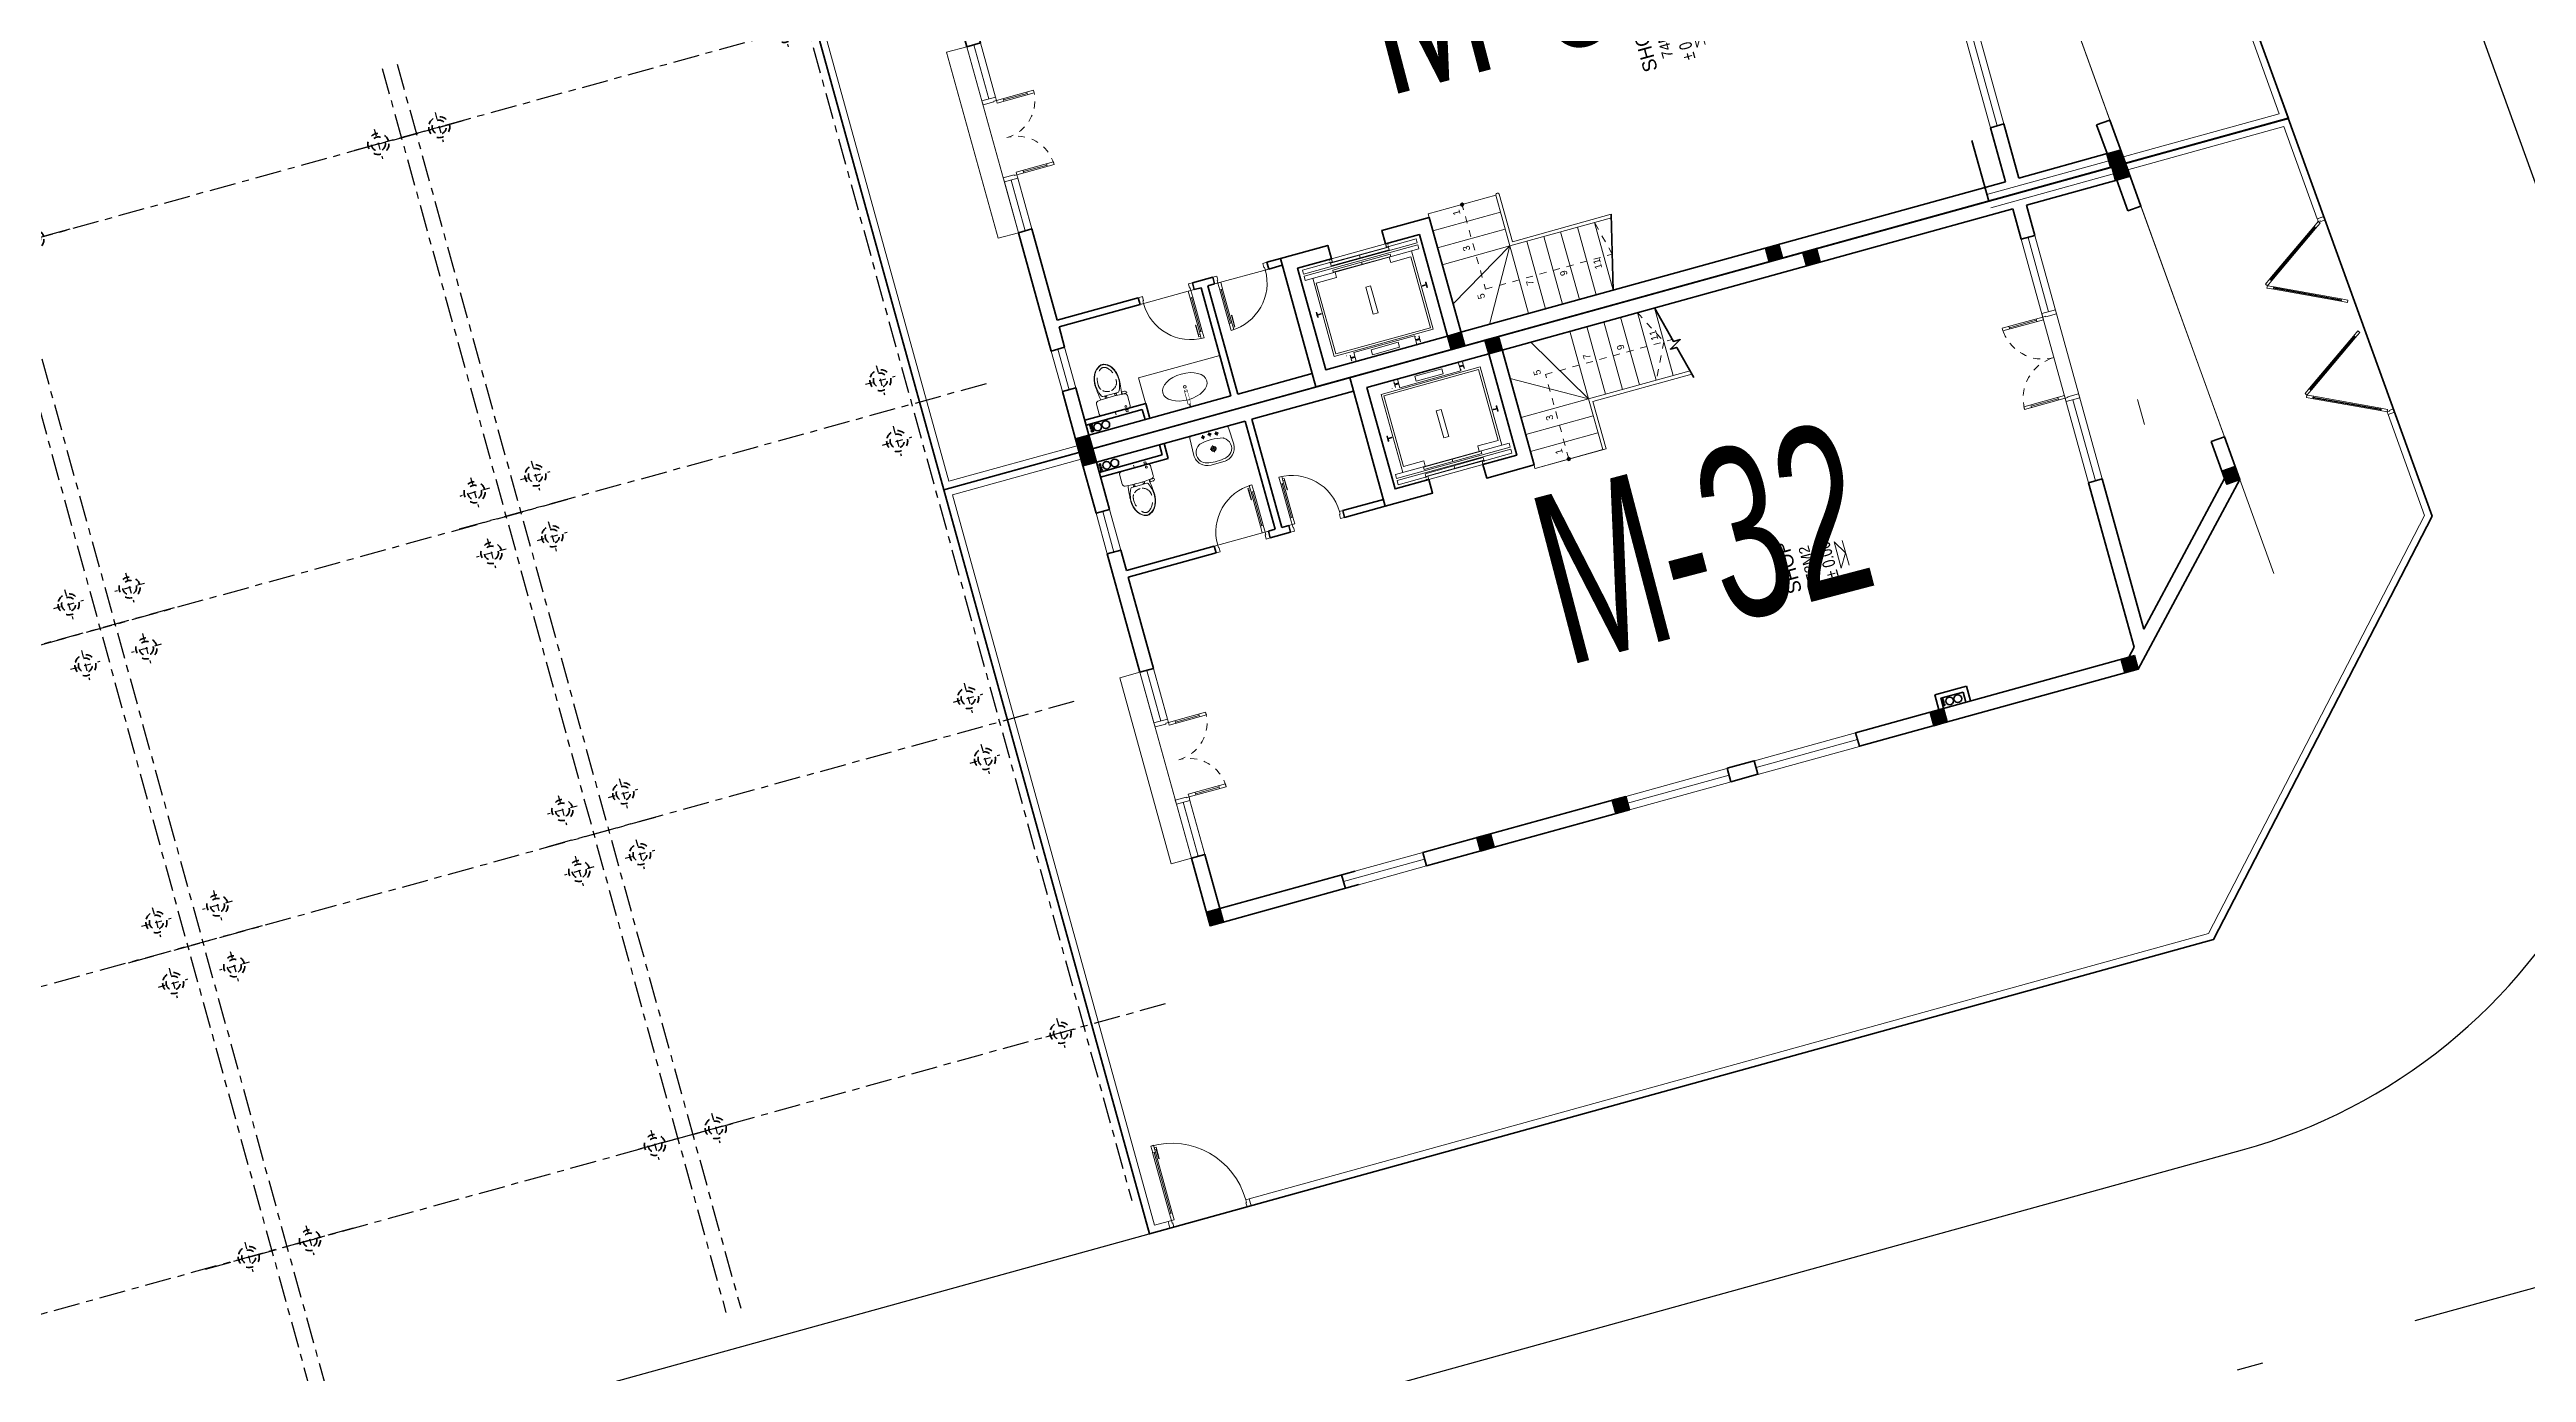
# Model space of a CAD drawing. Header units: metres. Extents: x 568006 to 1139366, y 2064802 to 4131555.
# Drawn here: x 569723.07 to 569758.37, y 2066108.48 to 2066127.33 of the extents above; entities that cross this region are included whole.
import ezdxf
from ezdxf.enums import TextEntityAlignment as Align
from ezdxf.xclip import XClip

# ---------------------------------------------------------------- set-up
doc = ezdxf.new("R2010")
doc.units = ezdxf.units.M
doc.header["$XCLIPFRAME"] = 0
for name, pattern in [('$AUDIT_BAD_LTYPE2', [0]), ('ACAD_ISO10W100', [18.5, 12, -3, 0.5, -3]), ('CENTER', [2, 1.25, -0.25, 0.25, -0.25]), ('CENTER2', [1.125, 0.75, -0.125, 0.125, -0.125]), ('HIDDEN', [0.375, 0.25, -0.125]), ('HIDDEN2', [0.1875, 0.125, -0.0625]), ('xref-thap C (mb tang 32-2)$0$HIDDEN', [0.375, 0.25, -0.125])]:
    doc.linetypes.add(name, pattern=pattern)
doc.layers.get('0').update_dxf_attribs({"linetype": 'CONTINUOUS'})
doc.layers.get('DEFPOINTS').update_dxf_attribs({"color": 152, "linetype": 'CONTINUOUS'})
for name, color, linetype, lineweight in [('-CONCRETE', 1, 'CONTINUOUS', 35), ('-DIM', 9, 'CONTINUOUS', 13), ('-DOOR', 137, 'CONTINUOUS', 9), ('-FURNITURE', 46, 'CONTINUOUS', 9), ('-HATCH', 8, 'CONTINUOUS', 5), ('-KH', 143, 'CONTINUOUS', 13), ('-LINE1', 7, 'CONTINUOUS', 18), ('-LINE2', 252, 'CONTINUOUS', 9), ('-TEXT', 7, 'CONTINUOUS', 15), ('-WALL', 4, 'CONTINUOUS', 35), ('A-KY HIEU', 34, 'CONTINUOUS', 20), ('E- RANH GIOI', 1, 'CENTER', 13), ('hung-demlonha', 7, 'CONTINUOUS', 15)]:
    doc.layers.add(name, color=color, linetype=linetype, lineweight=lineweight)
for name, color, linetype in [('01.AXIS', 160, 'CENTER2'), ('APOLIC', 7, 'CONTINUOUS'), ('CDC.01.AXIS', 160, 'CENTER2'), ('datOlienke', 42, 'CONTINUOUS'), ('ghi_chu', 7, 'CONTINUOUS'), ('LogDg', 7, 'CONTINUOUS'), ('LoLK', 6, 'CONTINUOUS'), ('TEXT25', 2, 'CONTINUOUS'), ('TimDg', 222, 'CONTINUOUS'), ('ViaHeS', 32, 'CONTINUOUS')]:
    doc.layers.add(name, color=color, linetype=linetype)
doc.styles.add('1', font='arial.ttf')
doc.styles.add('kieuchuDim', font='arial.ttf', dxfattribs={"width": 0.75})
doc.styles.add('QH1', font='arialbd.ttf', dxfattribs={"width": 0.8})
doc.styles.add('SVN_AVO_thuong', font='')
doc.styles.add('T1', font='', dxfattribs={"height": 200})
doc.styles.get('SVN_AVO_thuong').set_extended_font_data('SVN-Avo')
doc.styles.get('T1').set_extended_font_data('VNgeometric Light')

# ---------------------------------------------------------------- blocks, each defined once
blk = doc.blocks.new('A$C33BC4D2A')
at = {"layer": 'A-KY HIEU', "color": 0, "const_width": 1.022}
blk.add_lwpolyline([(14.345, -292.097), (14.345, -4.903), (414.985, -4.903), (414.985, -292.097)], close=True, dxfattribs=at)
at = {"layer": 'DEFPOINTS', "color": 125}
blk.add_lwpolyline([(0, -297), (420, -297), (420, 0), (0, 0)], close=True, dxfattribs=at)
blk = doc.blocks.new('C2')
at = {"layer": '-LINE1', "lineweight": 18}
blk.add_line((191910, -38809), (191841, -38737), dxfattribs=at)
at = {"ltscale": 100}
for p, q in [((191847, -38612), (191705, -38029)), ((191739, -38021), (191881, -38604)), ((191812, -37952), (192387, -38121)), ((192397, -38087), (191821, -37918))]:
    blk.add_line(p, q, dxfattribs=at)
for points in [[(191716, -37924), (191739, -38021), (191727, -38024), (191725, -38014), (191715, -38016), (191717, -38026), (191705, -38029), (191682, -37932)], [(191716, -37924), (191812, -37952), (191815, -37940), (191805, -37937), (191808, -37927), (191818, -37930), (191821, -37918), (191725, -37890)], [(192394, -38099), (192403, -38102), (192400, -38111), (192391, -38109), (192387, -38121), (192483, -38149), (192493, -38115), (192397, -38087)], [(191902, -38728), (191895, -38735), (191870, -38709), (191841, -38737), (191910, -38809), (191947, -38775)], [(191859, -38609), (191861, -38619), (191871, -38616), (191869, -38607), (191881, -38604), (191904, -38701), (191870, -38709), (191847, -38612)]]:
    blk.add_lwpolyline(points, close=True, dxfattribs=at)
at = {"color": 8, "ltscale": 100}
for points in [[(191715, -38016), (191725, -38014), (191871, -38616), (191861, -38619)], [(191808, -37927), (191805, -37937), (192400, -38111), (192403, -38102)]]:
    blk.add_lwpolyline(points, close=True, dxfattribs=at)
blk = doc.blocks.new('sđfgdgđ')
at = {"layer": '-KH'}
blk.add_line((1.706, -2.649), (1.804, -3.004), dxfattribs=at)
blk.add_lwpolyline([(1.693, -3.046), (1.59, -2.67), (1.755, -2.827)], close=True, dxfattribs=at)
blk.add_solid([(1.755, -2.827), (1.641, -2.858), (1.693, -3.046), (1.755, -2.827)], dxfattribs=at)
at = {"layer": '-LINE1'}
for p, q in [((-15.302, -2.256), (3.001, 2.8)), ((3.001, 2.8), (4.386, -1.03)), ((4.48, -0.996), (4.386, -1.03)), ((-12.958, -10.738), (-15.302, -2.256)), ((5.297, -3.253), (5.203, -3.287)), ((5.203, -3.287), (6.003, -5.5)), ((6.003, -5.5), (1.837, -6.651)), ((-11.127, -10.233), (-12.958, -10.738))]:
    blk.add_line(p, q, dxfattribs=at)
at = {"layer": '-WALL'}
for p, q in [((-15.425, -2.186), (3.064, 2.921)), ((3.064, 2.921), (6.134, -5.568)), ((-13.028, -10.861), (-15.425, -2.186)), ((6.134, -5.568), (-13.028, -10.861)), ((1.864, -6.747), (1.624, -5.88))]:
    blk.add_line(p, q, dxfattribs=at)
at = {"layer": '-DOOR', "yscale": 0.001, "zscale": 0.001}
for p, xscale, rotation in [((-184.596, 49.854), -0.001, 153.5144509774252), ((-107.506, -163.289), 0.001, 66.25410673547186)]:
    blk.add_blockref('C2', p, dxfattribs=dict(at, xscale=xscale, rotation=rotation))
blk = doc.blocks.new('*U179')
at = {"linetype": '$AUDIT_BAD_LTYPE2'}
for p, q in [((70, 100), (70, 1000)), ((90, 1000), (90, 100))]:
    blk.add_line(p, q, dxfattribs=at)
for points in [[(50, 1000), (90, 1000), (90, 1100), (50, 1100), (50, 1000)], [(50, 1003), (50, 100)], [(50, 100), (90, 100), (90, 0), (50, 0), (50, 100)]]:
    blk.add_lwpolyline(points)
for points in [[(118, 895), (118, 1064), (90, 1064), (90, 1036), (113, 1036), (113, 895)], [(0, 0), (50, 0), (50, -40), (60, -40), (60, -100), (0, -100)], [(1200, 0), (1150, 0), (1150, -40), (1140, -40), (1140, -100), (1200, -100)]]:
    blk.add_lwpolyline(points, close=True)
at = {"linetype": '$AUDIT_BAD_LTYPE2', "ltscale": 0.3}
blk.add_arc((50, 0), 1100, 0, 90, dxfattribs=at)
blk = doc.blocks.new('CONG2')
at = {"layer": '-LINE1', "lineweight": 18}
blk.add_line((257137, -126793), (257137, -126693), dxfattribs=at)
at = {"ltscale": 100}
for p, q in [((255907, -126606), (256397, -125757)), ((256427, -125775), (255937, -126623)), ((256527, -125775), (257017, -126623)), ((257047, -126606), (256557, -125757))]:
    blk.add_line(p, q, dxfattribs=at)
for points in [[(256477, -125688), (256427, -125775), (256416, -125768), (256421, -125760), (256412, -125755), (256407, -125763), (256397, -125757), (256447, -125671)], [(256477, -125688), (256527, -125775), (256538, -125768), (256533, -125760), (256541, -125755), (256546, -125763), (256557, -125757), (256507, -125671)], [(255917, -126612), (255912, -126621), (255921, -126626), (255926, -126617), (255937, -126623), (255887, -126710), (255857, -126693), (255907, -126606)], [(257036, -126612), (257041, -126621), (257033, -126626), (257028, -126617), (257017, -126623), (257067, -126710), (257097, -126693), (257047, -126606)], [(257087, -126728), (257097, -126728), (257097, -126693), (257137, -126693), (257137, -126793), (257087, -126793)]]:
    blk.add_lwpolyline(points, close=True, dxfattribs=at)
at = {"color": 8, "ltscale": 100}
for points in [[(256412, -125755), (256421, -125760), (255921, -126626), (255912, -126621)], [(256541, -125755), (256533, -125760), (257033, -126626), (257041, -126621)]]:
    blk.add_lwpolyline(points, close=True, dxfattribs=at)
blk = doc.blocks.new('sfffsfsf')
at = {"layer": '-KH'}
blk.add_line((2.081, -1.943), (1.982, -1.589), dxfattribs=at)
at = {"layer": '-LINE1', "linetype": 'Continuous', "ltscale": 10}
for p, q in [((-0.109, 1.146), (4.069, 2.302)), ((4.069, 2.302), (4.545, 0.986)), ((4.545, 0.986), (4.638, 1.02)), ((5.553, -1.802), (5.646, -1.768)), ((5.553, -1.802), (6.074, -3.242)), ((6.074, -3.242), (2.995, -9.201)), ((2.995, -9.201), (-10.676, -12.982)), ((-10.65, -13.078), (-10.676, -12.982)), ((-11.833, -13.302), (-11.806, -13.398))]:
    blk.add_line(p, q, dxfattribs=at)
blk.add_lwpolyline([(-11.833, -13.302), (-12.025, -13.355), (-14.904, -2.946), (-13.073, -2.439)], dxfattribs=at)
at = {"layer": '-WALL'}
for p, q in [((-15.027, -2.876), (4.131, 2.422)), ((4.131, 2.422), (6.183, -3.251)), ((-12.095, -13.478), (-15.027, -2.876)), ((6.183, -3.251), (3.064, -9.285)), ((3.064, -9.285), (-12.095, -13.478))]:
    blk.add_line(p, q, dxfattribs=at)
at = {"layer": '-DOOR'}
for name, p, xscale, yscale, zscale, rotation in [('CONG2', (-26.759, -280.52), 0.0009880931319349857, 0.0009880931319349857, 0.0009880931319349857, 109.8842788482779), ('CONG2', (-198.584, 194.549), -0.0009880931319349855, 0.0009880931319349857, 0.0009880931319349857, 109.8842788483019), ('*U179', (-11.833, -13.302), 0.0009999999999999998, 0.0009999999999999998, 0.0009999999999999998, 15.45902420938578)]:
    blk.add_blockref(name, p, dxfattribs=dict(at, xscale=xscale, yscale=yscale, zscale=zscale, rotation=rotation))
blk = doc.blocks.new('A$C758D662A')
at = {"linetype": 'HIDDEN', "ltscale": 500}
for radius in [300, 200]:
    blk.add_circle((0, 0), radius, dxfattribs=at)
at = {"layer": 'CDC.01.AXIS', "ltscale": 200}
for p, q in [((437, 0), (-437, 0)), ((0, 437), (0, -437))]:
    blk.add_line(p, q, dxfattribs=at)
blk = doc.blocks.new('MAU M1SH')
at = {"layer": '01.AXIS', "ltscale": 500}
for p, q in [((-370, 15724), (-370, -2671)), ((5410, 15724), (5410, -2671)), ((-1468, 14700), (6323, 14700)), ((-1468, 9100), (6323, 9100)), ((-1468, 4400), (6323, 4400)), ((-1575, -100), (6216, -100))]:
    blk.add_line(p, q, dxfattribs=at)
at = {"xscale": 0.5, "yscale": 0.5, "zscale": 0.5}
for p in [(-30, 14700), (5070, 14700), (-30, 9550), (5070, 9550), (-30, 8650), (5070, 8650), (-30, 4850), (5070, 4850), (-30, 3950), (5070, 3950), (-30, -100), (5070, -100)]:
    blk.add_blockref('A$C758D662A', p, dxfattribs=at)
blk = doc.blocks.new('X-5M-DH-2-CORE$0$A$C75E80C28')
at = {"layer": '-LINE2', "linetype": 'Continuous', "ltscale": 2}
for p, q in [((-731, -149), (731, -149)), ((-731, -1305), (-731, -149)), ((-700, -179), (700, -179)), ((-700, -1225), (-700, -179)), ((-557, -113), (-560, -113)), ((-510, -22), (-510, -51)), ((-507, -22), (-510, -22)), ((-510, -109), (-510, -79)), ((-507, -22), (-507, -51)), ((-507, -109), (-507, -79)), ((-456, -57), (-501, -57)), ((-456, -60), (-501, -60)), ((-456, -70), (-501, -70)), ((-456, -73), (-501, -73)), ((-453, -63), (-453, -67)), ((-450, -63), (-450, -67)), ((450, -63), (450, -67)), ((453, -63), (453, -67)), ((456, -57), (501, -57)), ((456, -60), (501, -60)), ((456, -70), (501, -70)), ((456, -73), (501, -73)), ((457, -113), (460, -113)), ((507, -22), (510, -22)), ((507, -22), (507, -51)), ((507, -109), (507, -79)), ((510, -22), (510, -51)), ((510, -109), (510, -79)), ((700, -1225), (700, -179)), ((731, -1305), (731, -149)), ((840, -1305), (-840, -1305)), ((-840, -1365), (-840, -1305)), ((840, -1365), (-840, -1365)), ((840, -1395), (-840, -1395)), ((-840, -1395), (-840, -1455)), ((-700, -1225), (-400, -1225)), ((430, -1406), (-430, -1406)), ((-430, -1406), (-430, -1446)), ((425, -1309), (-425, -1309)), ((-425, -1343), (-425, -1309)), ((425, -1343), (-425, -1343)), ((-400, -1305), (-400, -1225)), ((0, -1309), (0, -1343)), ((0, -1406), (0, -1446)), ((700, -1225), (400, -1225)), ((400, -1305), (400, -1225)), ((425, -1343), (425, -1309)), ((430, -1406), (430, -1446)), ((840, -1365), (840, -1305)), ((840, -1395), (840, -1455)), ((-840, -1455), (-435, -1455)), ((-435, -1450), (-435, -1460)), ((-435, -1450), (-400, -1450)), ((-435, -1460), (-425, -1460)), ((-435, -1490), (-435, -1500)), ((-435, -1490), (-425, -1490)), ((-435, -1500), (-400, -1500)), ((-433, -1452), (-433, -1458)), ((-433, -1452), (-402, -1452)), ((-433, -1458), (-425, -1458)), ((-433, -1492), (-433, -1498)), ((-433, -1492), (-425, -1492)), ((-433, -1498), (-402, -1498)), ((430, -1446), (-430, -1446)), ((-425, -1458), (-425, -1460)), ((-425, -1490), (-425, -1492)), ((-402, -1452), (-402, -1498)), ((400, -1450), (-400, -1450)), ((-400, -1450), (-400, -1500)), ((400, -1450), (400, -1500)), ((435, -1450), (400, -1450)), ((435, -1500), (400, -1500)), ((402, -1452), (402, -1498)), ((433, -1452), (402, -1452)), ((433, -1498), (402, -1498)), ((433, -1458), (425, -1458)), ((425, -1458), (425, -1460)), ((435, -1460), (425, -1460)), ((425, -1490), (425, -1492)), ((435, -1490), (425, -1490)), ((433, -1492), (425, -1492)), ((433, -1452), (433, -1458)), ((433, -1492), (433, -1498)), ((435, -1450), (435, -1460)), ((840, -1455), (435, -1455)), ((435, -1490), (435, -1500))]:
    blk.add_line(p, q, dxfattribs=at)
for points in [[(-450, 0), (-450, -130), (450, -130), (450, 0)], [(-200, -29), (200, -29), (200, -101), (-200, -101)], [(-36, -584), (36, -584), (36, -984), (-36, -984)]]:
    blk.add_lwpolyline(points, close=True, dxfattribs=at)
for points in [[(-780, -789), (-751, -789, 0.414214), (-750, -788), (-750, -784), (-750, -780, 0.414214), (-751, -779), (-780, -779, -0.256978), (-784, -782), (-798, -782, -0.414214), (-801, -779), (-804, -750, 0.414214), (-807, -746), (-812, -746), (-812, -784), (-812, -822), (-807, -822, 0.414214), (-804, -818), (-801, -789, -0.414214), (-798, -786), (-784, -786, -0.256978), (-780, -789)], [(780, -789), (751, -789, -0.414214), (750, -788), (750, -784), (750, -780, -0.414214), (751, -779), (780, -779, 0.256978), (784, -782), (798, -782, 0.414214), (801, -779), (804, -750, -0.414214), (807, -746), (812, -746), (812, -784), (812, -822), (807, -822, -0.414214), (804, -818), (801, -789, 0.414214), (798, -786), (784, -786, 0.256978), (780, -789)]]:
    blk.add_lwpolyline(points, format="xyb", dxfattribs=at)
for centre, radius, start, end in [((-501, -51), 9.4, 180, 270), ((-501, -79), 9.4, 90, 180), ((-501, -51), 6.2, 180, 270), ((-501, -79), 6.2, 90, 180), ((-456, -63), 6.2, 360, 90), ((-456, -63), 3, 360, 90), ((-456, -67), 6.2, 270, 360), ((-456, -67), 3, 270, 360), ((456, -63), 6.2, 90, 180), ((456, -67), 6.2, 180, 270), ((456, -63), 3, 90, 180), ((456, -67), 3, 180, 270), ((501, -51), 6.2, 270, 360), ((501, -51), 9.4, 270, 360), ((501, -79), 9.4, 360, 90), ((501, -79), 6.2, 360, 90)]:
    blk.add_arc(centre, radius, start, end, dxfattribs=at)
blk = doc.blocks.new('A$C3F71457E')
at = {"layer": '-CONCRETE'}
blk.add_lwpolyline([(0, -100), (0, 400), (-1500, 400), (-1500, -1400), (0, -1400), (0, -900), (200, -900), (200, -1600), (-1700, -1600), (-1700, 600), (200, 600), (200, -100), (0, -100)], dxfattribs=at)
at = {"layer": '-LINE1'}
blk.add_line((0, -900), (0, -100), dxfattribs=at)
at = {"color": 2, "rotation": 90}
blk.add_blockref('X-5M-DH-2-CORE$0$A$C75E80C28', (-1500, -500), dxfattribs=at)
blk = doc.blocks.new('A$C18091ED7')
for p, q in [((-83, -267), (-83, -300)), ((-83, -278), (-83, -288)), ((-61, -290), (-83, -290)), ((-63, -265), (-81, -265)), ((-61, -267), (-61, -300)), ((0, -42), (0, 0)), ((61, -267), (61, -300)), ((61, -290), (83, -290)), ((63, -265), (81, -265)), ((83, -267), (83, -300)), ((83, -278), (83, -288)), ((146, -27), (179, -27)), ((146, -27), (146, -30)), ((146, -30), (166, -30)), ((153, -37), (146, -30)), ((152, 0), (152, -27)), ((152, 0), (179, 0)), ((153, -37), (166, -37)), ((153, -40), (153, -37)), ((153, -40), (178, -40)), ((153, -40), (178, -40)), ((153, -40), (153, -42)), ((165, -262), (165, -290)), ((185, -30), (166, -30)), ((178, -37), (166, -37)), ((168, -260), (228, -260)), ((168, -292), (207, -292)), ((185, -30), (178, -37)), ((178, -37), (178, -40)), ((178, -40), (178, -42)), ((179, 0), (179, -27)), ((179, -27), (185, -27)), ((185, -27), (185, -30)), ((231, -274), (231, -262))]:
    blk.add_line(p, q)
for points in [[(230, -219, -0.137407), (225, -235), (222, -241, -0.236081), (198, -255, -0.051961), (-198, -255, -0.236081), (-222, -241), (-225, -235, -0.137407), (-230, -219), (-230, -72, -0.198912), (-226, -63), (-209, -46, -0.198912), (-200, -42), (0, -42), (200, -42, -0.198912), (209, -46), (226, -63, -0.198912), (230, -72)], [(144, -619, -0.212405), (26, -734, -0.027685), (-1, -739, -0.022279), (-26, -734, -0.212405), (-144, -619, -0.142796), (-167, -428, -0.093005), (-128, -309, -0.256439), (-111, -300), (0, -300), (111, -300, -0.256439), (128, -309, -0.093005), (167, -428, -0.142796)]]:
    blk.add_lwpolyline(points, format="xyb", close=True)
at = {"linetype": 'xref-thap C (mb tang 32-2)$0$HIDDEN', "ltscale": 100}
blk.add_lwpolyline([(61, -669, -0.199031), (0, -699, -0.199031), (-61, -669, -0.218924), (-132, -478, -0.153791), (-112, -404, -0.236701), (0, -348, -0.236701), (112, -404, -0.153791), (132, -478, -0.218924)], format="xyb", close=True, dxfattribs=at)
blk.add_circle((166, -78), 13.9)
for centre, radius, start, end in [((-81, -267), 1.98, 90, 180), ((-63, -267), 1.98, 0, 90), ((63, -267), 1.98, 90, 180), ((81, -267), 1.98, 0, 90), ((168, -262), 2.47, 90, 180), ((168, -290), 2.47, 180, 270), ((207, -277), 15.5, 270, 306.4659), ((168, -225), 80.1, 306.4659, 320.3123), ((228, -274), 2.47, 320.3123, 0)]:
    blk.add_arc(centre, radius, start, end)
for points in [[(-156, -259), (-157, -267), (-164, -328), (-169, -385), (-184, -528), (-136, -679), (-50, -735), (-20, -741), (0, -744)], [(156, -259), (157, -267), (164, -328), (169, -385), (184, -528), (136, -679), (50, -735), (20, -741), (0, -744)]]:
    blk.add_open_spline(points, degree=3, knots=[130.613938, 130.613938, 130.613938, 130.613938, 152.852109, 311.129351, 417.703951, 561.383393, 697.692632, 710.812262, 710.812262, 710.812262, 710.812262])
blk = doc.blocks.new('Sink_Cicle')
blk.add_lwpolyline([(17, -50), (-17, -50), (-18, -252), (17, -252)], close=True)
blk.add_circle((0, -300), 17.5)
at = {"layer": 'DEFPOINTS'}
blk.add_line((0, -100), (0, 0), dxfattribs=at)
blk.add_wipeout([(17, -50), (-17, -50), (-18, -252), (17, -252)])
at = {"layer": '-FURNITURE', "linetype": 'Continuous'}
blk.add_ellipse((0, -300), major_axis=(-325, 0), ratio=0.584615, dxfattribs=at)
blk.add_line((-18, -237), (17, -237))
blk = doc.blocks.new('*U286')
at = {"linetype": '$AUDIT_BAD_LTYPE2'}
for p, q in [((70, 100), (70, 600)), ((90, 600), (90, 100))]:
    blk.add_line(p, q, dxfattribs=at)
for points in [[(50, 600), (90, 600), (90, 700), (50, 700), (50, 600)], [(50, 603), (50, 100)], [(50, 100), (90, 100), (90, 0), (50, 0), (50, 100)]]:
    blk.add_lwpolyline(points)
for points in [[(118, 495), (118, 664), (90, 664), (90, 636), (113, 636), (113, 495)], [(0, 0), (50, 0), (50, -40), (60, -40), (60, -100), (0, -100)], [(800, 0), (750, 0), (750, -40), (740, -40), (740, -100), (800, -100)]]:
    blk.add_lwpolyline(points, close=True)
at = {"linetype": '$AUDIT_BAD_LTYPE2', "ltscale": 0.3}
blk.add_arc((50, 0), 700, 0, 90, dxfattribs=at)
blk = doc.blocks.new('*U231')
for points in [[(22, 564), (22, 734), (50, 734), (50, 706), (27, 706), (27, 564)], [(0, 0), (50, 0), (50, -40), (60, -40), (60, -246), (0, -246)], [(1599, 0), (1549, 0), (1549, -40), (1539, -40), (1539, -246), (1599, -246)]]:
    blk.add_lwpolyline(points, close=True)
for points in [[(50, 670), (90, 670), (90, 770), (50, 770), (50, 670)], [(50, 673), (50, 100)], [(1549, 629), (1509, 629), (1509, 729), (1549, 729), (1549, 629)], [(1549, 632), (1549, 100)], [(50, 100), (90, 100), (90, 0), (50, 0), (50, 100)], [(1549, 100), (1509, 100), (1509, 0), (1549, 0), (1549, 100)]]:
    blk.add_lwpolyline(points)
at = {"ltscale": 0.3}
for points in [[(820, 0, 0.414214), (50, 770, 0.414214)], [(820, 0, -0.414214), (1549, 729, -0.414214)]]:
    blk.add_lwpolyline(points, format="xyb", dxfattribs=at)
at = {"layer": 'APOLIC', "linetype": '$AUDIT_BAD_LTYPE2'}
for p, q in [((70, 100), (70, 670)), ((90, 670), (90, 100)), ((1509, 629), (1509, 100)), ((1529, 100), (1529, 629))]:
    blk.add_line(p, q, dxfattribs=at)
blk = doc.blocks.new('A$C5C575821')
at = {"layer": '-CONCRETE'}
h = blk.add_hatch(color=256, dxfattribs=at)
h.dxf.hatch_style = 1
h.paths.add_polyline_path([(0, 200), (0, 0), (200, 0), (200, 200)])
blk.add_lwpolyline([(0, 0), (200, 0), (200, 200), (0, 200)], close=True, dxfattribs=at)
blk = doc.blocks.new('*U268')
for p, q in [((-1110, 450), (-1150, 450)), ((-1130, 100), (-1130, 450)), ((-90, 450), (-50, 450)), ((-70, 100), (-70, 450)), ((-1110, 100), (-1150, 100)), ((-90, 100), (-50, 100))]:
    blk.add_line(p, q)
for points in [[(-1150, 0), (-1110, 0), (-1110, 550), (-1150, 550)], [(-50, 0), (-90, 0), (-90, 550), (-50, 550)], [(-1200, -200), (-1140, -200), (-1140, -40), (-1150, -40), (-1150, 0), (-1200, 0)], [(0, -200), (-60, -200), (-60, -40), (-50, -40), (-50, 0), (0, 0)]]:
    blk.add_lwpolyline(points, close=True)
at = {"linetype": 'HIDDEN', "ltscale": 0.1}
for centre, start, end in [((-1150, 0), 0, 90), ((-50, 0), 90, 180)]:
    blk.add_arc(centre, 550, start, end, dxfattribs=at)
blk = doc.blocks.new('M33')
at = {"layer": '-HATCH', "true_color": 0x8c8896}
h = blk.add_hatch(color=252, dxfattribs=at)
h.dxf.hatch_style = 1
edge = h.paths.add_edge_path()
edge.add_arc((1950, 9269), 24.6, 0, 360)
at = {"layer": '-CONCRETE'}
for centre, radius in [((249, 15211, 0), 13), ((249, 15198, 0), 13), ((291, 15211, 0), 13), ((291, 15198, 0), 13), ((329, 15211, 0), 13), ((329, 15198, 0), 13), ((280, 15120, 0), 55), ((280, 14999, 0), 55), ((6671, 5506, 0), 13), ((6720, 5416, 0), 55), ((6720, 5295, 0), 55), ((6709, 5506, 0), 13), ((6751, 5506, 0), 13)]:
    blk.add_circle(centre, radius, dxfattribs=at)
at = {"layer": '-DOOR'}
for p, q in [((3250, 15470), (6000, 15470)), ((6800, 13470), (6800, 12270)), ((6800, 12270), (6800, 13470)), ((6900, 13470), (6900, 12270)), ((6900, 12270), (6900, 13470)), ((7000, 13470), (7000, 12270)), ((7000, 12270), (7000, 13470)), ((6901, 9770), (6901, 8270)), ((6801, 7770), (6801, 8270)), ((7001, 7770), (7001, 8270)), ((6901, 7770), (6901, 6270)), ((2833, 1720), (1000, 1720)), ((2833, 1620), (1000, 1620)), ((2833, 1520), (1000, 1520)), ((6000, 1520), (2833, 1520)), ((6000, 1720), (4133, 1720)), ((4133, 1620), (6000, 1620))]:
    blk.add_line(p, q, dxfattribs=at)
for points in [[(1500, 15470), (900, 15470), (900, 15270), (1500, 15270)], [(3250, 15470), (4000, 15470), (4000, 15270), (3250, 15270)], [(5200, 15470), (6000, 15470), (6000, 15270), (5200, 15270)], [(6801, 6270), (6801, 9770), (7001, 9770), (7001, 6270)]]:
    blk.add_lwpolyline(points, close=True, dxfattribs=at)
for points in [[(900, 15370), (1500, 15370)], [(3250, 15370), (4000, 15370)], [(5200, 15370), (6000, 15370)]]:
    blk.add_lwpolyline(points, dxfattribs=at)
at = {"layer": '-FURNITURE'}
blk.add_lwpolyline([(800, 14370), (200, 14370), (200, 13170), (800, 13170)], close=True, dxfattribs=at)
at = {"layer": '-HATCH'}
for p, q in [((1800, 14070), (1800, 13270)), ((1800, 12170), (1800, 12970))]:
    blk.add_line(p, q, dxfattribs=at)
at = {"layer": '-KH', "linetype": 'HIDDEN2', "ltscale": 5}
blk.add_line((700, 7394), (1200, 7519), dxfattribs=at)
at = {"layer": '-KH'}
for p, q in [((3593, 5324), (3225, 5324)), ((3699, 539), (3331, 539))]:
    blk.add_line(p, q, dxfattribs=at)
at = {"layer": '-KH', "linetype": 'HIDDEN2', "ltscale": 5}
blk.add_lwpolyline([(1974, 9269), (700, 9269), (700, 7394)], dxfattribs=at)
at = {"layer": '-KH'}
for points in [[(3214, 5442), (3604, 5442), (3409, 5324)], [(3320, 657), (3710, 657), (3515, 539)]]:
    blk.add_lwpolyline(points, close=True, dxfattribs=at)
blk.add_circle((1950, 9269), 24.6, dxfattribs=at)
for points in [[(3409, 5324), (3409, 5442), (3214, 5442), (3409, 5324)], [(3515, 539), (3515, 657), (3320, 657), (3515, 539)]]:
    blk.add_solid(points, dxfattribs=at)
at = {"layer": '-LINE1'}
for p, q in [((1200, 8769), (623, 9769)), ((1200, 9769), (1200, 8769)), ((1450, 8769), (1450, 9769)), ((1700, 8769), (1700, 9769)), ((1900, 9770), (1950, 9770)), ((1950, 9770), (1950, 8769)), ((1200, 8769), (200, 9346)), ((1200, 7269), (1200, 8769)), ((1200, 8769), (1950, 8769)), ((1250, 7256), (1250, 8719)), ((1250, 8719), (1950, 8719))]:
    blk.add_line(p, q, dxfattribs=at)
at = {"layer": '-LINE1', "lineweight": 18}
for p, q in [((1200, 8769), (200, 8769)), ((1200, 8519), (200, 8519)), ((1200, 8269), (200, 8269)), ((1200, 8019), (200, 8019)), ((1200, 7769), (200, 7769)), ((1200, 7519), (200, 7519))]:
    blk.add_line(p, q, dxfattribs=at)
at = {"layer": '-LINE1'}
for points in [[(6000, 15470), (6000, 15770), (3250, 15770), (3250, 15470)], [(650, 50), (6350, 491)]]:
    blk.add_lwpolyline(points, dxfattribs=at)
blk.add_arc((1950, 8744), 25, 270, 90, dxfattribs=at)
at = {"layer": '-WALL', "linetype": 'Continuous', "ltscale": 10}
for p, q in [((0, 15470), (0, 0)), ((200, 13170), (200, 15270)), ((200, 11970), (200, 13070)), ((200, 1720), (200, 9770)), ((6800, 727), (6800, 6270)), ((7000, 542), (7000, 6270)), ((1000, 1720), (200, 1720)), ((200, 1520), (200, 216)), ((1000, 1520), (200, 1520)), ((6800, 1720), (6000, 1720)), ((6800, 1520), (6000, 1520)), ((6335, 691), (6800, 727)), ((6350, 491), (7000, 542)), ((0, 0), (650, 50)), ((200, 216), (635, 250))]:
    blk.add_line(p, q, dxfattribs=at)
at = {"layer": '-WALL'}
for p, q in [((900, 15470), (0, 15470)), ((900, 15270), (200, 15270)), ((350, 14440), (350, 15270)), ((420, 14370), (420, 15270)), ((900, 15470), (900, 15270)), ((3250, 15470), (1500, 15470)), ((1500, 15470), (1500, 15270)), ((1800, 15270), (1500, 15270)), ((1800, 14070), (1800, 15270)), ((1900, 14070), (1900, 15270)), ((3250, 15270), (1900, 15270)), ((3250, 15270), (3250, 15470)), ((7000, 15470), (6000, 15470)), ((6000, 15470), (6000, 15270)), ((6800, 15270), (6000, 15270)), ((6800, 13470), (6800, 15270)), ((7000, 13470), (7000, 15470)), ((350, 14440), (200, 14440)), ((420, 14370), (200, 14370)), ((1800, 14070), (1900, 14070)), ((7000, 13470), (6800, 13470)), ((200, 13170), (1800, 13170)), ((200, 13070), (1800, 13070)), ((1800, 13270), (1900, 13270)), ((1800, 13170), (1800, 13270)), ((1800, 12970), (1800, 13070)), ((1900, 12970), (1900, 13270)), ((1800, 12970), (1900, 12970)), ((1800, 11970), (1800, 12170)), ((1800, 12170), (1900, 12170)), ((1900, 11970), (1900, 12170)), ((6800, 12270), (6800, 9770)), ((7000, 12270), (6800, 12270)), ((7000, 12270), (7000, 9770)), ((7000, 9770), (6800, 9770)), ((6801, 9770), (7001, 9770)), ((7000, 6270), (6800, 6270)), ((6801, 6270), (7001, 6270)), ((6580, 5149), (6580, 5669)), ((6580, 5669), (6800, 5669)), ((6650, 5219), (6650, 5599)), ((6650, 5599), (6800, 5599)), ((6580, 5149), (6800, 5149)), ((6650, 5219), (6800, 5219)), ((800, 1520), (800, 1520)), ((1000, 1720), (1000, 1520)), ((6000, 1720), (6000, 1520))]:
    blk.add_line(p, q, dxfattribs=at)
at = {"layer": '-WALL', "color": 250}
for p, q in [((6800, 8270), (7000, 8270)), ((6800, 7770), (7000, 7770))]:
    blk.add_line(p, q, dxfattribs=at)
at = {"layer": '-WALL'}
blk.add_lwpolyline([(7000, 8270), (6800, 8270), (6800, 7770), (7000, 7770)], close=True, dxfattribs=at)
for points in [[(200, 7519), (1250, 7256)], [(6350, 491), (6335, 691)], [(650, 50), (635, 250)]]:
    blk.add_lwpolyline(points, dxfattribs=at)
at = {"layer": 'LoLK'}
blk.add_lwpolyline([(9000, -1711), (9000, 17470), (0, 17470), (0, -2407)], close=True, dxfattribs=at)
at = {"layer": '-DOOR'}
for name, p, rotation in [('*U268', (4000, 15270), 180), ('*U286', (1800, 13270), 90.00000000000001)]:
    blk.add_blockref(name, p, dxfattribs=dict(at, rotation=rotation))
at = {"layer": '-DOOR', "xscale": -1, "rotation": 90}
blk.add_blockref('*U286', (1800, 12970), dxfattribs=at)
at = {"layer": '-DOOR', "xscale": 0.8130081300813009, "yscale": 0.8130081300813009, "zscale": 0.8130081300813009}
blk.add_blockref('*U231', (2833, 1720), dxfattribs=at)
at = {"layer": '-FURNITURE', "xscale": -1, "rotation": 90}
blk.add_blockref('A$C18091ED7', (378, 14820), dxfattribs=at)
at = {"layer": '-WALL', "xscale": -1}
for p in [(200, 15270), (7000, 15270), (200, 9770), (7000, 9770), (200, 5069), (7000, 5069), (7000, 542), (200, 21)]:
    blk.add_blockref('A$C5C575821', p, dxfattribs=at)
at = {"layer": '-WALL', "xscale": -1, "rotation": 180}
blk.add_blockref('A$C3F71457E', (1700, 10370), dxfattribs=at)
at = {"layer": '-TEXT', "style": 'T1'}
for s, p in [('5', (581, 9305)), ('3', (1295, 9326)), ('1', (1824, 9326)), ('7', (581, 8584)), ('9', (586, 8084)), ('11', (547, 7584))]:
    blk.add_text(s, height=100, rotation=0, dxfattribs=at).set_placement(p)
at = {"layer": '-TEXT', "style": '1', "width": 0.75}
for s, p in [('%%P 0.000', (3074, 5506)), ('-0.050', (3193, 727))]:
    blk.add_text(s, height=180, dxfattribs=at).set_placement(p)
at = {"layer": 'TEXT25'}
for s, height, rotation, style, p in [('SHOP', 200, 360, 'SVN_AVO_thuong', (3060, 6067)), ('74M2', 150, 0, 'T1', (3181, 5806))]:
    blk.add_text(s, height=height, rotation=rotation, dxfattribs=dict(at, style=style)).set_placement(p)
at = {"layer": '-FURNITURE', "rotation": 90.00000000000001}
blk.add_blockref('Sink_Cicle', (200, 13770), dxfattribs=at)
blk = doc.blocks.new('*U232')
for p, q in [((-1210, 500), (-1250, 500)), ((-1230, 100), (-1230, 500)), ((-90, 500), (-50, 500)), ((-70, 100), (-70, 500)), ((-1210, 100), (-1250, 100)), ((-90, 100), (-50, 100))]:
    blk.add_line(p, q)
for points in [[(-1250, 0), (-1210, 0), (-1210, 600), (-1250, 600)], [(-50, 0), (-90, 0), (-90, 600), (-50, 600)], [(-1300, -200), (-1240, -200), (-1240, -40), (-1250, -40), (-1250, 0), (-1300, 0)], [(0, -200), (-60, -200), (-60, -40), (-50, -40), (-50, 0), (0, 0)]]:
    blk.add_lwpolyline(points, close=True)
at = {"linetype": 'HIDDEN', "ltscale": 0.1}
for centre, start, end in [((-1250, 0), 0, 90), ((-50, 0), 90, 180)]:
    blk.add_arc(centre, 600, start, end, dxfattribs=at)
blk = doc.blocks.new('A$C4ace49fd')
for p, q in [((167, 414), (224, 414)), ((195, 383), (195, 443)), ((267, 429), (324, 429)), ((295, 398), (295, 458)), ((367, 414), (424, 414)), ((395, 383), (395, 443)), ((249, 215), (342, 215)), ((295, 165), (295, 264))]:
    blk.add_line(p, q)
for points in [[(0, 200, 0.414214), (200, 0), (390, 0, 0.414214), (590, 200), (581, 446, 0.409799), (551, 475), (39, 475, 0.403607), (9, 446)], [(177, 40, 0.090773), (424, 43, 0.149887), (521, 96, 0.430722), (482, 321, 0.080637), (470, 327, 0.127732), (125, 329, 0.074208), (114, 325, 0.443092), (69, 96, 0.13364), (154, 46, 0.033617)]]:
    blk.add_lwpolyline(points, format="xyb", close=True)
for centre, radius in [((195, 414), 17.5), ((295, 429), 17.5), ((395, 414), 17.5), ((295, 215), 37.5), ((295, 215), 22.5), ((295, 215), 22.5)]:
    blk.add_circle(centre, radius)
blk = doc.blocks.new('M32')
at = {"layer": '-HATCH', "true_color": 0x8c8896}
h = blk.add_hatch(color=252, dxfattribs=at)
h.dxf.hatch_style = 1
edge = h.paths.add_edge_path()
edge.add_arc((5050, 7023), 24.6, 0, 360)
at = {"layer": '-CONCRETE'}
for centre, radius in [((6671, 13486, 0), 13), ((6720, 13396, 0), 55), ((6709, 13486, 0), 13), ((6751, 13486, 0), 13), ((6720, 13275, 0), 55), ((280, 2712, 0), 55), ((280, 2591, 0), 55), ((249, 2803, 0), 13), ((291, 2803, 0), 13), ((329, 2803, 0), 13)]:
    blk.add_circle(centre, radius, dxfattribs=at)
at = {"layer": '-DOOR'}
for p, q in [((1000, 13724), (3750, 13724)), ((0, 11724), (0, 10524)), ((0, 10524), (0, 11724)), ((100, 11724), (100, 10524)), ((100, 10524), (100, 11724)), ((200, 11724), (200, 10524)), ((200, 10524), (200, 11724)), ((99, 7524), (99, 6023)), ((-1, 5624), (-1, 6024)), ((199, 5624), (199, 6024)), ((99, 5623), (99, 4124))]:
    blk.add_line(p, q, dxfattribs=at)
for points in [[(1000, 13724), (1800, 13724), (1800, 13524), (1000, 13524)], [(3000, 13724), (3750, 13724), (3750, 13524), (3000, 13524)], [(6100, 13724), (5500, 13724), (5500, 13524), (6100, 13524)], [(199, 4124), (199, 7524), (-1, 7524), (-1, 4124)], [(6350, -26), (2750, -26), (2750, -226), (6350, -226)]]:
    blk.add_lwpolyline(points, close=True, dxfattribs=at)
for points in [[(1000, 13624), (1800, 13624)], [(3000, 13624), (3750, 13624)], [(5500, 13624), (6100, 13624)], [(3950, -126), (2750, -128)], [(6350, -126), (5250, -126)]]:
    blk.add_lwpolyline(points, dxfattribs=at)
at = {"layer": '-HATCH'}
blk.add_line((5200, 12224), (5200, 11424), dxfattribs=at)
at = {"layer": '-KH', "linetype": 'HIDDEN2', "ltscale": 5}
blk.add_line((6300, 5148), (6800, 5273), dxfattribs=at)
at = {"layer": '-KH'}
blk.add_line((2525, 3578), (2893, 3578), dxfattribs=at)
at = {"layer": '-KH', "linetype": 'HIDDEN2', "ltscale": 5}
for points in [[(5050, 7023), (6300, 7023), (6300, 5148)], [(6800, 5523), (6300, 5273), (5800, 5523)]]:
    blk.add_lwpolyline(points, dxfattribs=at)
at = {"layer": '-KH'}
blk.add_lwpolyline([(2904, 3696), (2514, 3696), (2709, 3578)], close=True, dxfattribs=at)
blk.add_circle((5050, 7023), 24.6, dxfattribs=at)
blk.add_solid([(2709, 3578), (2709, 3696), (2904, 3696), (2709, 3578)], dxfattribs=at)
at = {"layer": '-LINE1'}
for p, q in [((5100, 7524), (5050, 7524)), ((5050, 6523), (5050, 7523)), ((5050, 7523), (5050, 6473)), ((5300, 6523), (5300, 7523)), ((5300, 7523), (5300, 6523)), ((5550, 6523), (5550, 7523)), ((5550, 7523), (5550, 6523)), ((5800, 7523), (5800, 6523)), ((5800, 6523), (6377, 7523)), ((5800, 6523), (6800, 7101)), ((5800, 6523), (5050, 6523)), ((5750, 6473), (5050, 6473)), ((5750, 5011), (5750, 6473)), ((5800, 5023), (5800, 6523))]:
    blk.add_line(p, q, dxfattribs=at)
at = {"layer": '-LINE1', "lineweight": 18}
for p, q in [((5800, 6523), (6800, 6523)), ((5800, 6273), (6800, 6273)), ((5800, 6023), (6800, 6023)), ((5800, 5773), (6800, 5773)), ((5800, 5523), (6800, 5523)), ((5800, 5273), (6800, 5273)), ((6800, 5023), (6800, 5023))]:
    blk.add_line(p, q, dxfattribs=at)
at = {"layer": '-LINE1'}
for points in [[(3750, 13724), (3750, 14024), (1000, 14024), (1000, 13724)], [(2866, -2066), (6350, -1796)]]:
    blk.add_lwpolyline(points, dxfattribs=at)
at = {"layer": '-WALL'}
for p, q in [((0, 13724), (0, 11524)), ((0, 13724), (1000, 13724)), ((200, 13524), (200, 11524)), ((1000, 13524), (200, 13524)), ((1000, 13524), (1000, 13724)), ((1000, 13724), (1000, 13524)), ((3750, 13724), (3750, 13524)), ((5500, 13724), (3750, 13724)), ((3750, 13724), (3750, 13524)), ((3750, 13524), (5100, 13524)), ((5100, 12224), (5100, 13524)), ((5200, 12224), (5200, 13524)), ((5500, 13524), (5200, 13524)), ((5500, 13524), (5500, 13724)), ((7000, 13724), (6100, 13724)), ((6100, 13524), (6100, 13724)), ((6800, 13524), (6100, 13524)), ((6580, 12524), (6580, 13524)), ((6650, 12594), (6650, 13524)), ((6800, 11324), (6800, 13524)), ((6580, 12524), (6800, 12524)), ((6650, 12594), (6800, 12594)), ((5200, 12224), (5100, 12224)), ((0, 11724), (200, 11724)), ((5100, 11124), (5100, 11424)), ((5100, 11424), (5200, 11424)), ((5200, 11424), (5100, 11424)), ((5200, 11324), (5200, 11424)), ((6800, 11324), (5200, 11324)), ((5200, 11124), (5100, 11124)), ((5200, 11124), (5200, 11224)), ((6800, 11224), (5200, 11224)), ((6800, 9724), (6800, 11224)), ((0, 10524), (0, 7524)), ((0, 10524), (200, 10524)), ((200, 10524), (200, 7524)), ((5100, 9724), (5100, 10324)), ((5200, 10324), (5100, 10324)), ((5200, 9724), (5200, 10324)), ((199, 7524), (-1, 7524)), ((0, 7524), (200, 7524)), ((6800, -26), (6800, 7524)), ((200, 4124), (0, 4124)), ((0, 4124), (0, 0)), ((200, 86), (200, 4124)), ((420, 2894), (200, 2894)), ((350, 2824), (200, 2824)), ((350, 2494), (350, 2824)), ((420, 2424), (420, 2894)), ((350, 2494), (200, 2494)), ((420, 2424), (200, 2424)), ((318, -26), (200, 86)), ((2218, -2116), (0, 0)), ((318, -26), (2750, -26)), ((2292, -1910), (527, -226)), ((527, -226), (2750, -226)), ((2750, -26), (2750, -226)), ((6350, -26), (6800, -26)), ((6350, -26), (6350, -226)), ((6350, -226), (6800, -226)), ((6800, -226), (6800, -1561)), ((6800, -1561), (6335, -1597)), ((7000, -1746), (6350, -1796)), ((2866, -2066), (2218, -2116)), ((2851, -1867), (2292, -1910))]:
    blk.add_line(p, q, dxfattribs=at)
at = {"layer": '-WALL', "color": 250}
for p, q in [((200, 6023), (0, 6023)), ((200, 5623), (0, 5623))]:
    blk.add_line(p, q, dxfattribs=at)
at = {"layer": '-WALL'}
blk.add_lwpolyline([(0, 6023), (200, 6023), (200, 5623), (0, 5623)], close=True, dxfattribs=at)
for points in [[(6800, 5273), (6268, 5140), (6268, 5039), (6174, 5211), (6174, 5117), (5694, 4997)], [(6350, -1796), (6335, -1597)], [(2851, -1867), (2866, -2066)]]:
    blk.add_lwpolyline(points, dxfattribs=at)
at = {"layer": 'LoLK'}
blk.add_lwpolyline([(985, -4619), (7000, -4153), (7000, 15724), (-4000, 15724), (-4000, -4)], close=True, dxfattribs=at)
at = {"layer": '-DOOR'}
for name, p, rotation in [('*U268', (1800, 13524), 180), ('*U286', (5200, 11124), 270)]:
    blk.add_blockref(name, p, dxfattribs=dict(at, rotation=rotation))
at = {"layer": '-DOOR', "xscale": -1, "rotation": 270}
blk.add_blockref('*U286', (5200, 11424), dxfattribs=at)
at = {"layer": '-DOOR', "xscale": -1}
blk.add_blockref('*U232', (3950, -26), dxfattribs=at)
at = {"layer": '-FURNITURE', "rotation": 270}
for name, p in [('A$C18091ED7', (6619, 13024)), ('A$C4ace49fd', (6325, 12161))]:
    blk.add_blockref(name, p, dxfattribs=at)
at = {"layer": '-WALL', "xscale": -1}
for p in [(200, 13524), (7000, 13524), (199, 9524), (199, 7524), (7000, 7524), (200, 2824), (7000, 2824), (200, 0), (7000, -1746)]:
    blk.add_blockref('A$C5C575821', p, dxfattribs=at)
at = {"layer": '-WALL', "rotation": 180}
blk.add_blockref('A$C3F71457E', (5300, 8124), dxfattribs=at)
at = {"layer": '-WALL', "xscale": -1, "rotation": 4.425254777018576}
blk.add_blockref('A$C5C575821', (2418, -2101), dxfattribs=at)
at = {"layer": '-TEXT', "style": 'T1'}
for s, p in [('1', (5152, 7081)), ('3', (5652, 7081)), ('5', (6320, 7081)), ('7', (6352, 6338)), ('9', (6352, 5838)), ('11', (6352, 5338))]:
    blk.add_text(s, height=100, rotation=360, dxfattribs=at).set_placement(p)
at = {"layer": '-TEXT', "style": '1', "width": 0.75}
blk.add_text('%%P 0.000', height=180, dxfattribs=at).set_placement((2418, 3760))
at = {"layer": 'TEXT25'}
for s, height, rotation, style, p in [('SHOP', 200, 0, 'SVN_AVO_thuong', (2345, 4321)), ('72M2', 150, 360, 'T1', (2460, 4060))]:
    blk.add_text(s, height=height, rotation=rotation, dxfattribs=dict(at, style=style)).set_placement(p)
blk = doc.blocks.new('tmbc_khub')
at = {"layer": '-DIM', "color": 6}
for p, q in [((-175.406, 455.189), (-165.162, 426.865)), ((-177.663, 454.373), (-167.419, 426.049))]:
    blk.add_line(p, q, dxfattribs=at)
at = {"layer": 'datOlienke'}
blk.add_lwpolyline([(-175.406, 455.189), (-181.926, 458.558), (-281.941, 430.899), (-285.395, 424.756), (-277.202, 395.895), (-271.017, 392.418), (-168.281, 420.831), (-165.162, 426.865)], close=True, dxfattribs=at)
at = {"layer": 'LogDg'}
blk.add_lwpolyline([(-291.432, 424.053), (-282.97, 394.244, 0.412228), (-273.142, 388.718), (-167.868, 417.832, 0.43702), (-162.478, 428.264), (-173.735, 459.389, 0.391769), (-183.391, 464.379), (-284.478, 436.422, 0.416202)], format="xyb", close=True, dxfattribs=at)
at = {"layer": 'TimDg', "linetype": 'ACAD_ISO10W100', "ltscale": 0.75}
blk.add_lwpolyline([(-285.764, 382.115), (-155.614, 418.108)], dxfattribs=at)
at = {"layer": 'ViaHeS'}
blk.add_line((-183.44, 416.638), (-194.102, 455.191), dxfattribs=at)
blk.add_lwpolyline([(-175.406, 455.189), (-181.926, 458.558), (-281.941, 430.899), (-285.395, 424.756), (-277.202, 395.895), (-271.017, 392.418), (-168.281, 420.831), (-165.162, 426.865)], close=True, dxfattribs=at)
at = {"layer": '-WALL', "yscale": 0.001, "zscale": 0.001}
for p, xscale, rotation in [((-184.764, 419.59), -0.001, 15.43993595790624), ((-195.405, 416.651), 0.001, 15.43952358083301), ((-196.334, 416.395), -0.001, 15.42876672444445)]:
    blk.add_blockref('MAU M1SH', p, dxfattribs=dict(at, xscale=xscale, rotation=rotation))
at = {"layer": 'ViaHeS'}
for name, p in [('sđfgdgđ', (-173.346, 438.101)), ('sfffsfsf', (-171.345, 430.116))]:
    blk.add_blockref(name, p, dxfattribs=at)
at = {"layer": 'hung-demlonha', "color": 7, "ltscale": 5, "style": 'QH1', "width": 0.65}
for tag, p in [('BT04', (-109.598, 191.643)), ('BT06', (-305.798, 171.199)), ('BT05', (-282.572, 137.244))]:
    blk.add_attdef(tag, text='', height=3.96, rotation=0, dxfattribs=at).set_placement(p, align=Align.CENTER)
at = {"layer": 'datOlienke', "xscale": 0.001, "yscale": 0.001, "zscale": 0.001, "rotation": 105.4590240897579}
blk.add_blockref('M33', (-169.534, 431.897), dxfattribs=at)
at = {"layer": 'datOlienke', "xscale": 0.0009999999999999998, "yscale": 0.0009999999999999998, "zscale": 0.0009999999999999998, "rotation": 105.459024062516}
blk.add_blockref('M32', (-169.351, 424.685), dxfattribs=at)
at = {"layer": 'ghi_chu', "lineweight": -2, "style": 'kieuchuDim', "width": 0.6}
for s, p in [('M-33', (-180.058, 432.846)), ('M-32', (-177.503, 424.728))]:
    blk.add_text(s, height=2.43, rotation=14.6755, dxfattribs=at).set_placement(p)

msp = doc.modelspace()

# ---------------------------------------------------------------- block references
at = {"layer": 'E- RANH GIOI', "extrusion": (-2.4685e-06, 4.62064e-06, 1), "xscale": 2.114336868039268, "yscale": 2.114336868039268, "zscale": 2.114336868039268}
msp.add_blockref('A$C33BC4D2A', (569313.502, 2066206.266, 8.139), dxfattribs=at)

# ---------------------------------------------------------------- next in the draw order: block references
at = {"layer": 'ghi_chu'}
ref = msp.add_blockref('tmbc_khub', (569922.191, 2065693.817), dxfattribs=at)
XClip(ref).set_block_clipping_path([(-391.9901366149, 0), (0, 477.830198009)])

doc.saveas('drawing.dxf')
